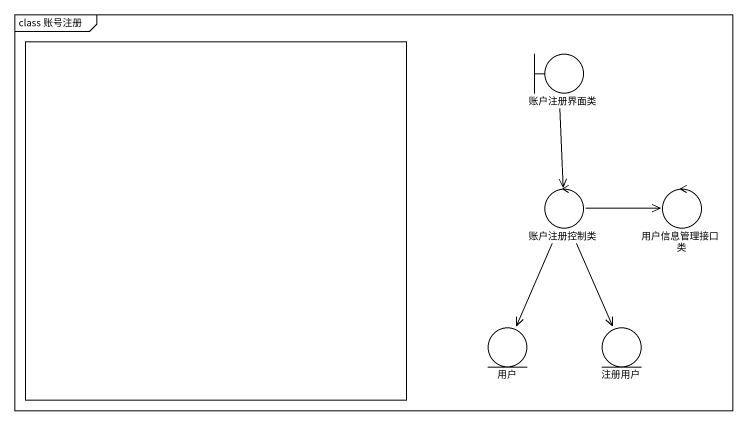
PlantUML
@startuml
mainframe class 账号注册
rectangle " " as rectangle1
boundary 账户注册界面类
control 账户注册控制类
control 用户信息管理接口类
entity 用户
entity 注册用户
账户注册界面类 --> 账户注册控制类
账户注册控制类 -right-> 用户信息管理接口类
账户注册控制类 --> 用户
账户注册控制类 --> 注册用户
@enduml
